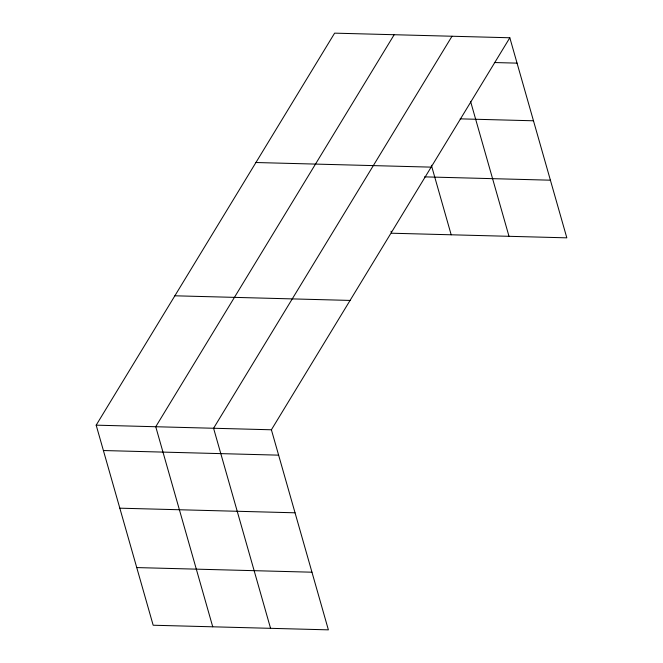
<?xml version="1.0" encoding="UTF-8"?>
<svg xmlns="http://www.w3.org/2000/svg" width="663" height="663" viewBox="0 0 663 663"><rect width="100%" height="100%" fill="white"/><g stroke="black" fill="none" stroke-linecap="round" stroke-linejoin="round"><path stroke-width="0.99" d="M509.83 37.766L271.399 429.781L328.384 629.85L153.17 625.234L96.176 425.165L334.616 33.15L509.83 37.766L566.824 237.835L391.601 233.219L391.037 231.23M394.187 34.716L155.747 426.732L212.74 626.8M452.009 36.241L213.577 428.257L270.562 628.325M494.341 62.537L517.057 63.134M460.172 118.851L533.483 120.782M255.926 162.518L431.149 167.134M424.486 176.864L550.406 180.187M174.858 295.797L350.081 300.422M96.176 425.165L271.399 429.781M103.403 450.533L278.617 455.15M119.821 508.181L295.043 512.797M136.744 567.578L311.966 572.202M470.564 101.373L509.002 236.31M431.373 165.253L451.18 234.785"/></g></svg>
